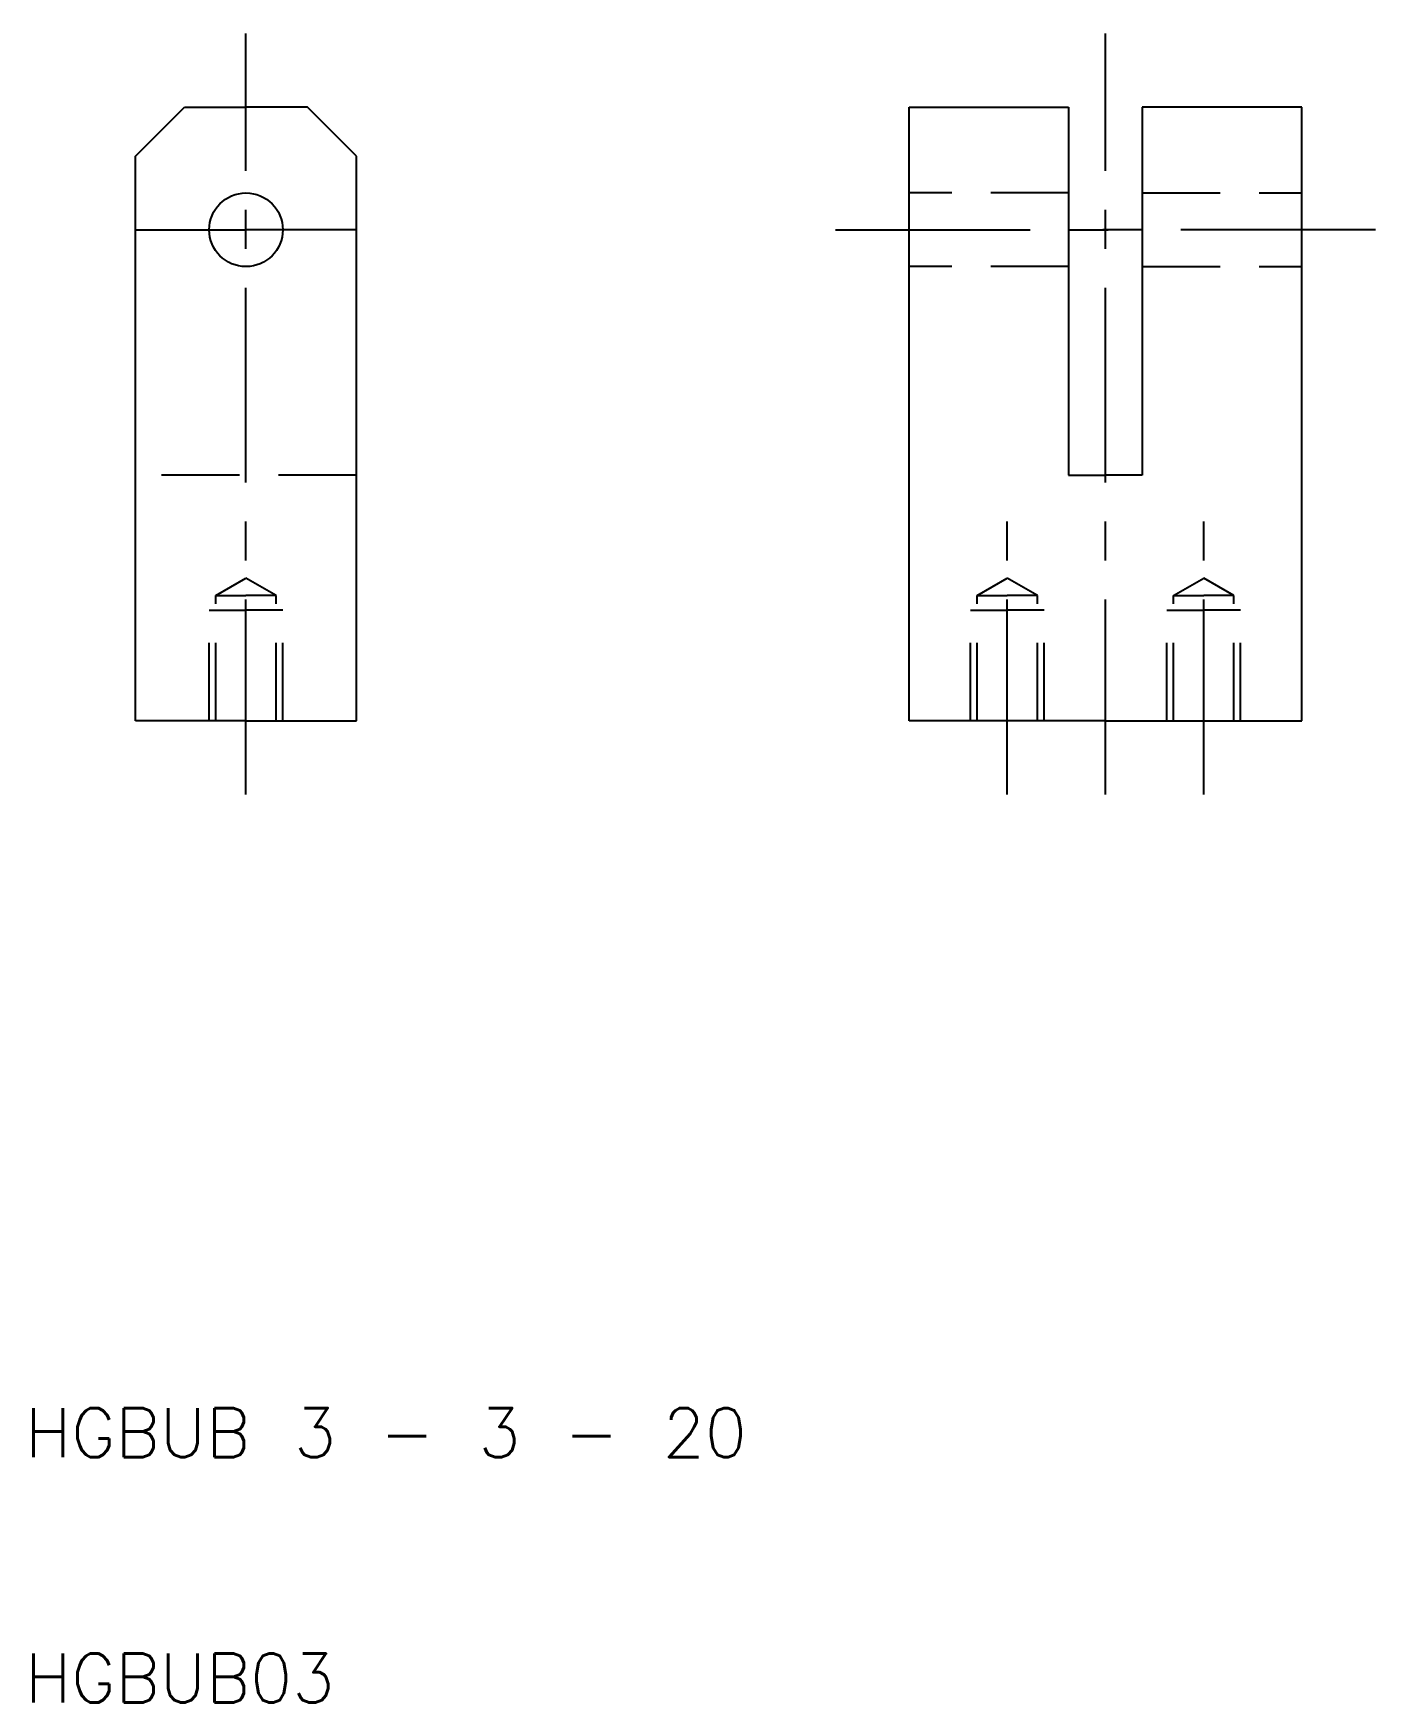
# Model space of a CAD drawing. Extents: x 10.3 to 65, y 10 to 78.
import ezdxf

# ---------------------------------------------------------------- set-up
doc = ezdxf.new("R2010")
doc.units = 0
doc.header["$LTSCALE"] = 0.25
doc.linetypes.add('CENTER', pattern=[50.8, 31.75, -6.35, 6.35, -6.35])
doc.linetypes.add('DASHED', pattern=[19.05, 12.7, -6.35])
doc.layers.get('0').update_dxf_attribs({"linetype": 'CONTINUOUS'})
doc.layers.add('CENTER', color=1, linetype='CENTER')
doc.styles.get("Standard").update_dxf_attribs({"font": 'txt.shx', "bigfont": 'extfont.shx'})

msp = doc.modelspace()

# ---------------------------------------------------------------- linework, layer by layer
for p, q in [((14.5, 73), (16.5, 75)), ((16.5, 75), (19, 75)), ((21.5, 75), (19, 75)), ((23.5, 73), (21.5, 75)), ((46, 50), (46, 75)), ((46, 75), (52.5, 75)), ((52.5, 75), (52.5, 60)), ((55.5, 75), (55.5, 60)), ((62, 75), (55.5, 75)), ((62, 50), (62, 75)), ((14.5, 50), (14.5, 73)), ((23.5, 50), (23.5, 73)), ((52.5, 60), (54, 60)), ((55.5, 60), (54, 60)), ((19, 50), (14.5, 50)), ((19, 50), (23.5, 50)), ((54, 50), (46, 50)), ((54, 50), (62, 50))]:
    msp.add_line(p, q)
at = {"color": 3, "linetype": 'DASHED'}
for p, q in [((52.5, 71.5), (46, 71.5)), ((55.5, 71.5), (62, 71.5)), ((52.5, 68.5), (46, 68.5)), ((55.5, 68.5), (62, 68.5)), ((23.5, 60), (14.5, 60)), ((17.77, 55.1), (19, 55.81)), ((20.23, 55.1), (19, 55.81)), ((48.77, 55.1), (50, 55.81)), ((51.229, 55.1), (50, 55.81)), ((56.77, 55.1), (58, 55.81)), ((59.229, 55.1), (58, 55.81)), ((17.77, 55.1), (19, 55.1)), ((17.77, 50), (17.77, 55.1)), ((20.23, 55.1), (19, 55.1)), ((20.23, 50), (20.23, 55.1)), ((48.77, 55.1), (50, 55.1)), ((48.77, 50), (48.77, 55.1)), ((51.229, 55.1), (50, 55.1)), ((51.229, 50), (51.229, 55.1)), ((56.77, 55.1), (58, 55.1)), ((56.77, 50), (56.77, 55.1)), ((59.229, 55.1), (58, 55.1)), ((59.229, 50), (59.229, 55.1)), ((17.5, 50), (17.5, 54.5)), ((17.5, 54.5), (19, 54.5)), ((20.5, 54.5), (19, 54.5)), ((20.5, 50), (20.5, 54.5)), ((48.5, 50), (48.5, 54.5)), ((48.5, 54.5), (50, 54.5)), ((51.5, 54.5), (50, 54.5)), ((51.5, 50), (51.5, 54.5)), ((56.5, 54.5), (58, 54.5)), ((56.5, 50), (56.5, 54.5)), ((59.5, 54.5), (58, 54.5)), ((59.5, 50), (59.5, 54.5))]:
    msp.add_line(p, q, dxfattribs=at)
msp.add_circle((19, 70), 1.5)
at = {"layer": 'CENTER', "color": 1, "linetype": 'CENTER'}
for p, q in [((19, 47), (19, 78)), ((54, 47), (54, 78)), ((14.5, 70), (19, 70)), ((23.5, 70), (19, 70)), ((43, 70), (55.5, 70)), ((65, 70), (52.5, 70)), ((50, 47), (50, 58.81)), ((58, 47), (58, 58.81))]:
    msp.add_line(p, q, dxfattribs=at)

# ---------------------------------------------------------------- texts
for s, p in [('HGBUB 3 - 3 - 20', (10, 20)), ('HGBUB03', (10, 10))]:
    msp.add_text(s, height=2).set_placement(p)

doc.saveas('drawing.dxf')
